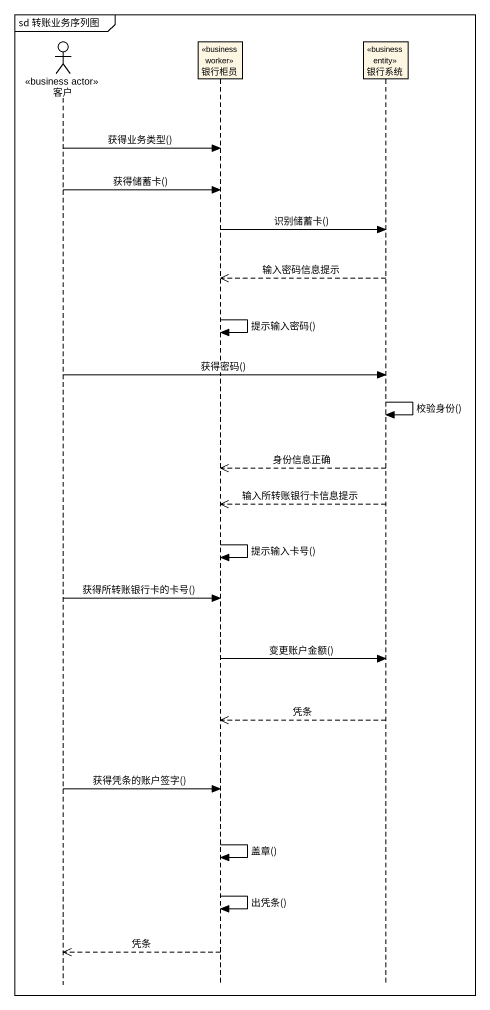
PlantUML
@startuml
mainframe sd 转账业务序列图
hide footbox
actor 客户 <<business actor>>
participant 银行柜员 <<business worker>>
participant 银行系统 <<business entity>>

客户 -> 银行柜员 : 获得业务类型()
客户 -> 银行柜员 : 获得储蓄卡()
银行柜员 -> 银行系统 : 识别储蓄卡()
银行系统 -->> 银行柜员 : 输入密码信息提示
银行柜员 -> 银行柜员 : 提示输入密码()
客户 -> 银行系统 : 获得密码()
银行系统 -> 银行系统 : 校验身份()
银行系统 -->> 银行柜员 : 身份信息正确
银行系统 -->> 银行柜员 : 输入所转账银行卡信息提示
银行柜员 -> 银行柜员 : 提示输入卡号()
客户 -> 银行柜员 : 获得所转账银行卡的卡号()
银行柜员 -> 银行系统 : 变更账户金额()
银行系统 -->> 银行柜员 : 凭条
客户 -> 银行柜员 : 获得凭条的账户签字()
银行柜员 -> 银行柜员 : 盖章()
银行柜员 -> 银行柜员 : 出凭条()
银行柜员 -->> 客户 : 凭条
@enduml
